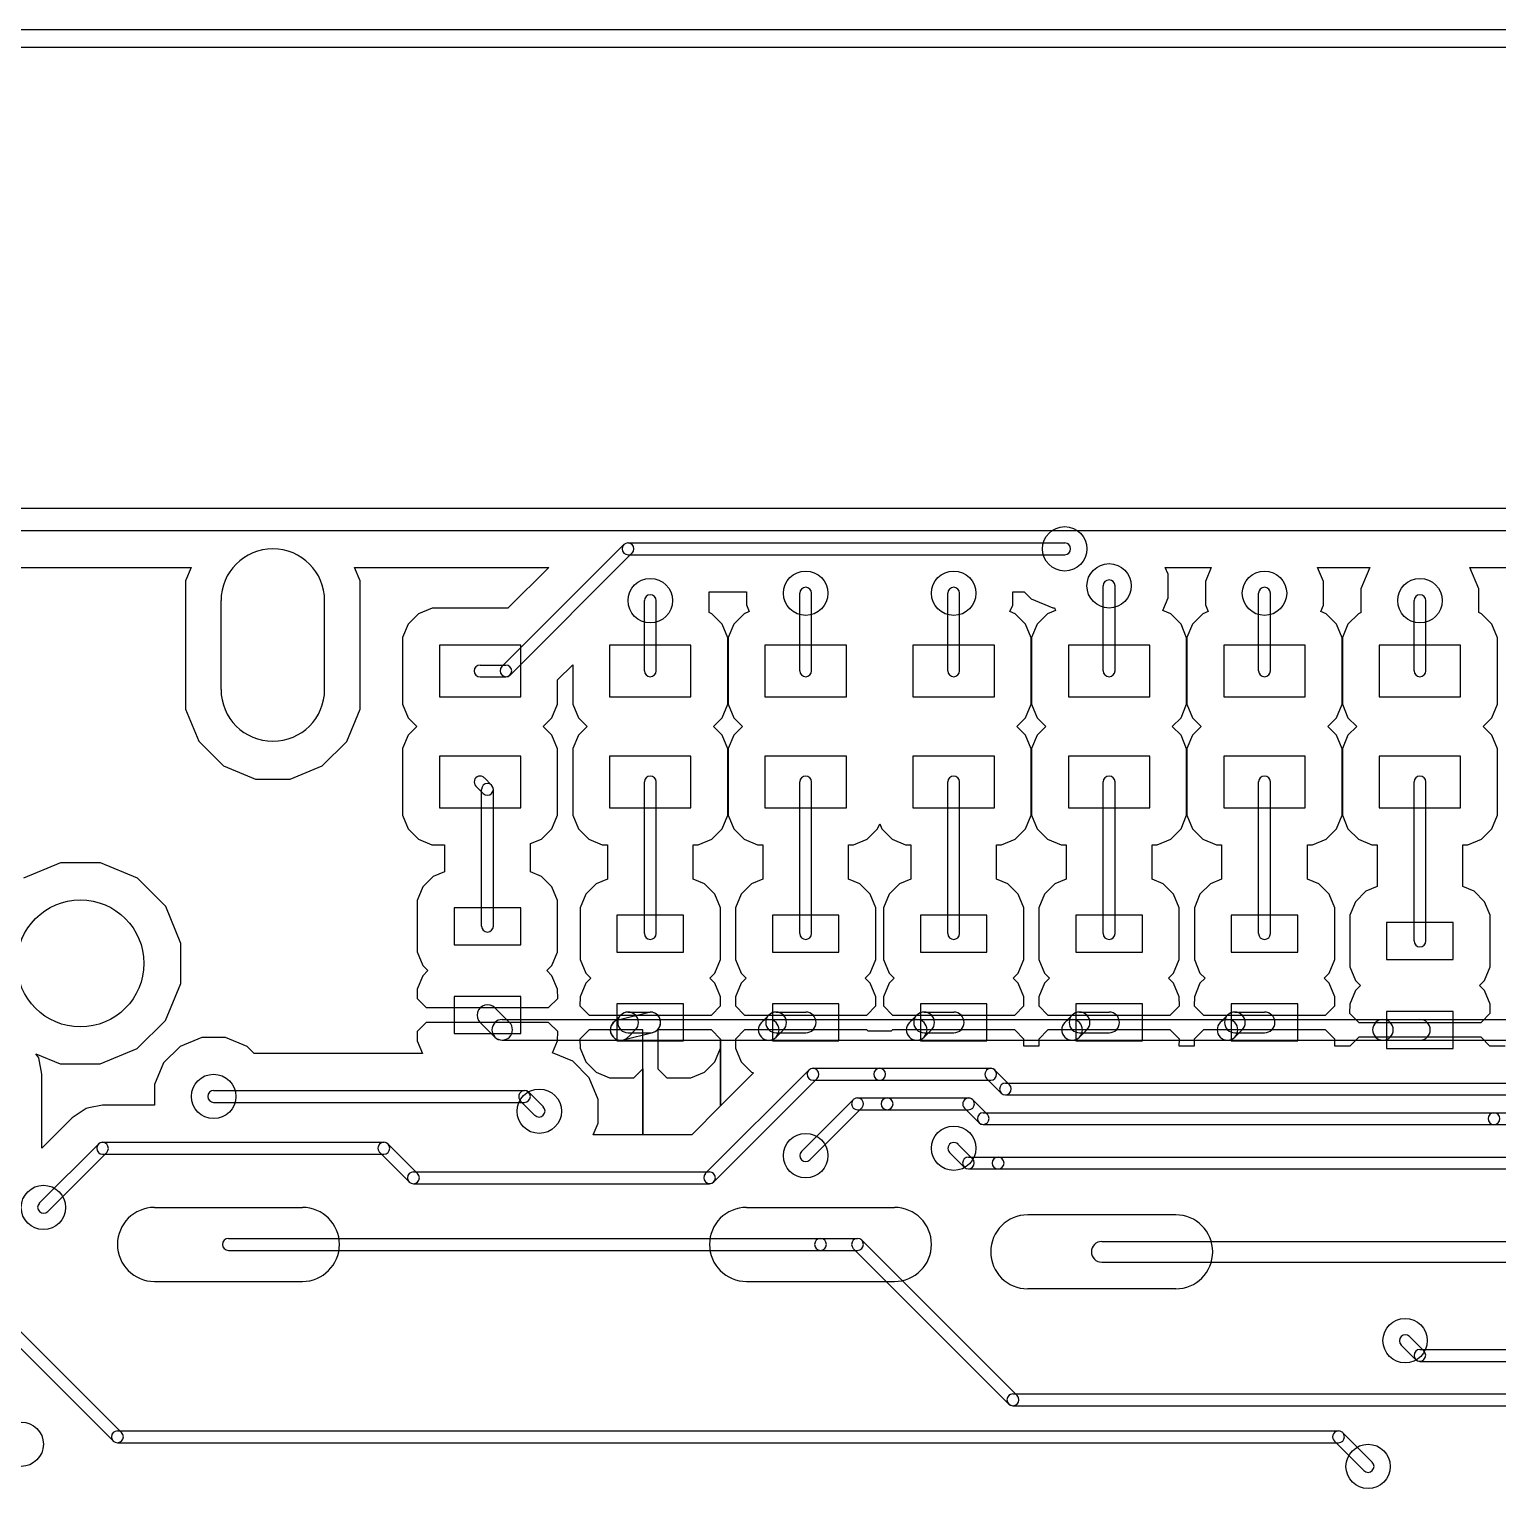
# Model space of a CAD drawing. Extents: x -29274 to 69862, y 24345 to 162744.
# Drawn here: x 35955 to 45875, y 71220 to 81080 of the extents above; entities that cross this region are included whole.
import ezdxf

# ---------------------------------------------------------------- set-up
doc = ezdxf.new("R2010")
doc.units = 0
doc.layers.add('BLACK', color=1, linetype='CONTINUOUS')

msp = doc.modelspace()

# ---------------------------------------------------------------- linework, layer by layer
at = {"layer": 'BLACK'}
for p, q in [((-8500, 81080), (61650, 81080)), ((-8500, 80960), (61650, 80960)), ((-7900, 77845), (61650, 77845)), ((-7900, 77695), (61650, 77695)), ((39971, 77599), (39146, 76774)), ((40000, 77610), (42950, 77610)), ((40028, 77542), (39203, 76717)), ((40000, 77530), (42950, 77530)), ((28685, 77445), (37048, 77445)), ((28685, 77445), (37048, 77445)), ((37048, 77445), (37011, 77354)), ((37048, 77445), (37011, 77354)), ((38189, 77354), (38151, 77445)), ((38151, 77445), (39464, 77445)), ((38189, 77354), (38151, 77445)), ((38151, 77445), (39464, 77445)), ((39464, 77445), (39188, 77169)), ((39464, 77445), (39188, 77169)), ((43649, 77399), (43629, 77445)), ((43629, 77445), (43940, 77445)), ((43649, 77399), (43629, 77445)), ((43629, 77445), (43940, 77445)), ((43649, 77240), (43649, 77399)), ((43649, 77240), (43649, 77399)), ((43940, 77445), (43901, 77350)), ((43940, 77445), (43901, 77350)), ((44699, 77349), (44659, 77445)), ((44659, 77445), (45011, 77445)), ((44699, 77349), (44659, 77445)), ((44659, 77445), (45011, 77445)), ((45011, 77445), (44951, 77300)), ((45011, 77445), (44951, 77300)), ((45749, 77299), (45688, 77445)), ((45688, 77445), (47879, 77445)), ((45749, 77299), (45688, 77445)), ((45688, 77445), (47879, 77445)), ((37011, 77354), (37011, 77120)), ((37011, 77354), (37011, 77120)), ((38189, 76720), (38189, 77354)), ((38189, 76720), (38189, 77354)), ((40549, 77140), (40549, 77280)), ((40549, 77280), (40801, 77280)), ((40549, 77140), (40549, 77280)), ((40549, 77280), (40801, 77280)), ((40801, 77280), (40801, 77191)), ((40801, 77280), (40801, 77191)), ((42599, 77190), (42599, 77280)), ((42599, 77280), (42676, 77280)), ((42599, 77190), (42599, 77280)), ((42599, 77280), (42676, 77280)), ((42676, 77280), (42724, 77232)), ((42676, 77280), (42724, 77232)), ((43210, 76746), (43210, 77320)), ((43290, 76746), (43290, 77320)), ((43901, 77350), (43901, 77191)), ((43901, 77350), (43901, 77191)), ((44699, 77190), (44699, 77349)), ((44699, 77190), (44699, 77349)), ((44951, 77300), (44951, 77141)), ((44951, 77300), (44951, 77141)), ((45749, 77140), (45749, 77299)), ((45749, 77140), (45749, 77299)), ((37250, 76620), (37250, 77220)), ((37950, 76620), (37950, 77220)), ((40110, 76746), (40110, 77220)), ((40190, 76746), (40190, 77220)), ((40801, 77191), (40819, 77146)), ((40801, 77191), (40819, 77146)), ((41160, 76746), (41160, 77270)), ((41240, 76746), (41240, 77270)), ((42160, 76746), (42160, 77270)), ((42240, 76746), (42240, 77270)), ((42580, 77146), (42599, 77190)), ((42580, 77146), (42599, 77190)), ((42724, 77232), (42870, 77171)), ((42724, 77232), (42870, 77171)), ((43612, 77154), (43649, 77240)), ((43612, 77154), (43649, 77240)), ((43901, 77191), (43919, 77146)), ((43901, 77191), (43919, 77146)), ((44260, 76746), (44260, 77270)), ((44340, 76746), (44340, 77270)), ((44680, 77146), (44699, 77190)), ((44680, 77146), (44699, 77190)), ((45310, 76746), (45310, 77220)), ((45390, 76746), (45390, 77220)), ((37011, 77120), (37011, 76486)), ((37011, 77120), (37011, 76486)), ((38584, 77131), (38514, 77061)), ((38584, 77131), (38514, 77061)), ((38676, 77169), (38584, 77131)), ((38676, 77169), (38584, 77131)), ((39188, 77169), (38676, 77169)), ((39188, 77169), (38676, 77169)), ((40548, 77139), (40549, 77140)), ((40548, 77139), (40549, 77140)), ((40566, 77131), (40548, 77139)), ((40566, 77131), (40548, 77139)), ((40636, 77061), (40566, 77131)), ((40636, 77061), (40566, 77131)), ((40784, 77131), (40714, 77061)), ((40784, 77131), (40714, 77061)), ((40819, 77146), (40784, 77131)), ((40819, 77146), (40784, 77131)), ((42616, 77131), (42580, 77146)), ((42616, 77131), (42580, 77146)), ((42686, 77061), (42616, 77131)), ((42686, 77061), (42616, 77131)), ((42834, 77131), (42764, 77061)), ((42834, 77131), (42764, 77061)), ((42887, 77154), (42834, 77131)), ((42887, 77154), (42834, 77131)), ((42870, 77171), (42880, 77171)), ((42870, 77171), (42880, 77171)), ((42880, 77171), (42887, 77154)), ((42880, 77171), (42887, 77154)), ((43666, 77131), (43612, 77154)), ((43666, 77131), (43612, 77154)), ((43736, 77061), (43666, 77131)), ((43736, 77061), (43666, 77131)), ((43884, 77131), (43814, 77061)), ((43884, 77131), (43814, 77061)), ((43919, 77146), (43884, 77131)), ((43919, 77146), (43884, 77131)), ((44716, 77131), (44680, 77146)), ((44716, 77131), (44680, 77146)), ((44786, 77061), (44716, 77131)), ((44786, 77061), (44716, 77131)), ((44934, 77131), (44864, 77061)), ((44934, 77131), (44864, 77061)), ((44952, 77139), (44934, 77131)), ((44952, 77139), (44934, 77131)), ((44951, 77141), (44952, 77139)), ((44951, 77141), (44952, 77139)), ((45748, 77139), (45749, 77140)), ((45748, 77139), (45749, 77140)), ((45766, 77131), (45748, 77139)), ((45766, 77131), (45748, 77139)), ((45836, 77061), (45766, 77131)), ((45836, 77061), (45766, 77131)), ((38514, 77061), (38476, 76970)), ((38514, 77061), (38476, 76970)), ((40674, 76969), (40636, 77061)), ((40674, 76969), (40636, 77061)), ((40714, 77061), (40676, 76970)), ((40714, 77061), (40676, 76970)), ((42724, 76969), (42686, 77061)), ((42724, 76969), (42686, 77061)), ((42764, 77061), (42726, 76970)), ((42764, 77061), (42726, 76970)), ((43774, 76969), (43736, 77061)), ((43774, 76969), (43736, 77061)), ((43814, 77061), (43776, 76970)), ((43814, 77061), (43776, 76970)), ((44824, 76969), (44786, 77061)), ((44824, 76969), (44786, 77061)), ((44864, 77061), (44826, 76970)), ((44864, 77061), (44826, 76970)), ((45874, 76969), (45836, 77061)), ((45874, 76969), (45836, 77061)), ((38476, 76970), (38476, 76871)), ((38476, 76970), (38476, 76871)), ((39275, 76920), (38725, 76920)), ((38725, 76920), (38725, 76570)), ((39275, 76570), (39275, 76920)), ((40425, 76920), (39875, 76920)), ((39875, 76920), (39875, 76570)), ((40425, 76570), (40425, 76920)), ((40674, 76619), (40674, 76969)), ((40674, 76619), (40674, 76969)), ((40676, 76970), (40676, 76871)), ((40676, 76970), (40676, 76871)), ((41475, 76920), (40925, 76920)), ((40925, 76920), (40925, 76570)), ((41475, 76570), (41475, 76920)), ((42475, 76920), (41925, 76920)), ((41925, 76920), (41925, 76570)), ((42475, 76570), (42475, 76920)), ((42724, 76619), (42724, 76969)), ((42724, 76619), (42724, 76969)), ((42726, 76970), (42726, 76871)), ((42726, 76970), (42726, 76871)), ((43525, 76920), (42975, 76920)), ((42975, 76920), (42975, 76570)), ((43525, 76570), (43525, 76920)), ((43774, 76619), (43774, 76969)), ((43774, 76619), (43774, 76969)), ((43776, 76970), (43776, 76871)), ((43776, 76970), (43776, 76871)), ((44575, 76920), (44025, 76920)), ((44025, 76920), (44025, 76570)), ((44575, 76570), (44575, 76920)), ((44824, 76619), (44824, 76969)), ((44824, 76619), (44824, 76969)), ((44826, 76970), (44826, 76871)), ((44826, 76970), (44826, 76871)), ((45625, 76920), (45075, 76920)), ((45075, 76920), (45075, 76570)), ((45625, 76570), (45625, 76920)), ((45874, 76619), (45874, 76969)), ((45874, 76619), (45874, 76969)), ((38476, 76871), (38476, 76521)), ((38476, 76871), (38476, 76521)), ((39000, 76785), (39174, 76785)), ((39524, 76684), (39626, 76786)), ((39524, 76684), (39626, 76786)), ((39626, 76786), (39626, 76521)), ((39626, 76786), (39626, 76521)), ((40676, 76871), (40676, 76521)), ((40676, 76871), (40676, 76521)), ((42726, 76871), (42726, 76521)), ((42726, 76871), (42726, 76521)), ((43776, 76871), (43776, 76521)), ((43776, 76871), (43776, 76521)), ((44826, 76871), (44826, 76521)), ((44826, 76871), (44826, 76521)), ((38189, 76486), (38189, 76720)), ((38189, 76486), (38189, 76720)), ((39000, 76705), (39174, 76705)), ((39524, 76619), (39524, 76684)), ((39524, 76619), (39524, 76684)), ((39524, 76520), (39524, 76619)), ((39524, 76520), (39524, 76619)), ((40674, 76520), (40674, 76619)), ((40674, 76520), (40674, 76619)), ((42724, 76520), (42724, 76619)), ((42724, 76520), (42724, 76619)), ((43774, 76520), (43774, 76619)), ((43774, 76520), (43774, 76619)), ((44824, 76520), (44824, 76619)), ((44824, 76520), (44824, 76619)), ((45874, 76520), (45874, 76619)), ((45874, 76520), (45874, 76619)), ((37011, 76486), (37101, 76270)), ((37011, 76486), (37101, 76270)), ((38099, 76269), (38189, 76486)), ((38099, 76269), (38189, 76486)), ((38476, 76521), (38514, 76429)), ((38476, 76521), (38514, 76429)), ((38725, 76570), (39275, 76570)), ((39486, 76429), (39524, 76520)), ((39486, 76429), (39524, 76520)), ((39626, 76521), (39664, 76429)), ((39626, 76521), (39664, 76429)), ((39875, 76570), (40425, 76570)), ((40636, 76429), (40674, 76520)), ((40636, 76429), (40674, 76520)), ((40676, 76521), (40714, 76429)), ((40676, 76521), (40714, 76429)), ((40925, 76570), (41475, 76570)), ((41925, 76570), (42475, 76570)), ((42686, 76429), (42724, 76520)), ((42686, 76429), (42724, 76520)), ((42726, 76521), (42764, 76429)), ((42726, 76521), (42764, 76429)), ((42975, 76570), (43525, 76570)), ((43736, 76429), (43774, 76520)), ((43736, 76429), (43774, 76520)), ((43776, 76521), (43814, 76429)), ((43776, 76521), (43814, 76429)), ((44025, 76570), (44575, 76570)), ((44786, 76429), (44824, 76520)), ((44786, 76429), (44824, 76520)), ((44826, 76521), (44864, 76429)), ((44826, 76521), (44864, 76429)), ((45075, 76570), (45625, 76570)), ((45836, 76429), (45874, 76520)), ((45836, 76429), (45874, 76520)), ((38514, 76429), (38573, 76370)), ((38514, 76429), (38573, 76370)), ((39427, 76370), (39486, 76429)), ((39427, 76370), (39486, 76429)), ((39664, 76429), (39723, 76370)), ((39664, 76429), (39723, 76370)), ((40577, 76370), (40636, 76429)), ((40577, 76370), (40636, 76429)), ((40714, 76429), (40773, 76370)), ((40714, 76429), (40773, 76370)), ((42627, 76370), (42686, 76429)), ((42627, 76370), (42686, 76429)), ((42764, 76429), (42823, 76370)), ((42764, 76429), (42823, 76370)), ((43677, 76370), (43736, 76429)), ((43677, 76370), (43736, 76429)), ((43814, 76429), (43873, 76370)), ((43814, 76429), (43873, 76370)), ((44727, 76370), (44786, 76429)), ((44727, 76370), (44786, 76429)), ((44864, 76429), (44923, 76370)), ((44864, 76429), (44923, 76370)), ((45777, 76370), (45836, 76429)), ((45777, 76370), (45836, 76429)), ((38514, 76311), (38476, 76220)), ((38514, 76311), (38476, 76220)), ((38573, 76370), (38514, 76311)), ((38573, 76370), (38514, 76311)), ((39486, 76311), (39427, 76370)), ((39486, 76311), (39427, 76370)), ((39524, 76219), (39486, 76311)), ((39524, 76219), (39486, 76311)), ((39664, 76311), (39626, 76220)), ((39664, 76311), (39626, 76220)), ((39723, 76370), (39664, 76311)), ((39723, 76370), (39664, 76311)), ((40636, 76311), (40577, 76370)), ((40636, 76311), (40577, 76370)), ((40674, 76219), (40636, 76311)), ((40674, 76219), (40636, 76311)), ((40714, 76311), (40676, 76220)), ((40714, 76311), (40676, 76220)), ((40773, 76370), (40714, 76311)), ((40773, 76370), (40714, 76311)), ((42686, 76311), (42627, 76370)), ((42686, 76311), (42627, 76370)), ((42724, 76219), (42686, 76311)), ((42724, 76219), (42686, 76311)), ((42764, 76311), (42726, 76220)), ((42764, 76311), (42726, 76220)), ((42823, 76370), (42764, 76311)), ((42823, 76370), (42764, 76311)), ((43736, 76311), (43677, 76370)), ((43736, 76311), (43677, 76370)), ((43774, 76219), (43736, 76311)), ((43774, 76219), (43736, 76311)), ((43814, 76311), (43776, 76220)), ((43814, 76311), (43776, 76220)), ((43873, 76370), (43814, 76311)), ((43873, 76370), (43814, 76311)), ((44786, 76311), (44727, 76370)), ((44786, 76311), (44727, 76370)), ((44824, 76219), (44786, 76311)), ((44824, 76219), (44786, 76311)), ((44864, 76311), (44826, 76220)), ((44864, 76311), (44826, 76220)), ((44923, 76370), (44864, 76311)), ((44923, 76370), (44864, 76311)), ((45836, 76311), (45777, 76370)), ((45836, 76311), (45777, 76370)), ((45874, 76219), (45836, 76311)), ((45874, 76219), (45836, 76311)), ((37101, 76270), (37266, 76104)), ((37101, 76270), (37266, 76104)), ((37933, 76104), (38099, 76269)), ((37933, 76104), (38099, 76269)), ((38476, 76220), (38476, 76121)), ((38476, 76220), (38476, 76121)), ((39524, 75869), (39524, 76219)), ((39524, 75869), (39524, 76219)), ((39626, 76220), (39626, 76121)), ((39626, 76220), (39626, 76121)), ((40674, 75869), (40674, 76219)), ((40674, 75869), (40674, 76219)), ((40676, 76220), (40676, 76121)), ((40676, 76220), (40676, 76121)), ((42724, 75869), (42724, 76219)), ((42724, 75869), (42724, 76219)), ((42726, 76220), (42726, 76121)), ((42726, 76220), (42726, 76121)), ((43774, 75869), (43774, 76219)), ((43774, 75869), (43774, 76219)), ((43776, 76220), (43776, 76121)), ((43776, 76220), (43776, 76121)), ((44824, 75869), (44824, 76219)), ((44824, 75869), (44824, 76219)), ((44826, 76220), (44826, 76121)), ((44826, 76220), (44826, 76121)), ((45874, 75869), (45874, 76219)), ((45874, 75869), (45874, 76219)), ((37266, 76104), (37483, 76014)), ((37266, 76104), (37483, 76014)), ((37717, 76014), (37933, 76104)), ((37717, 76014), (37933, 76104)), ((38476, 76121), (38476, 75771)), ((38476, 76121), (38476, 75771)), ((39275, 76170), (38725, 76170)), ((38725, 76170), (38725, 75820)), ((39275, 75820), (39275, 76170)), ((39626, 76121), (39626, 75771)), ((39626, 76121), (39626, 75771)), ((40425, 76170), (39875, 76170)), ((39875, 76170), (39875, 75820)), ((40425, 75820), (40425, 76170)), ((40676, 76121), (40676, 75771)), ((40676, 76121), (40676, 75771)), ((41475, 76170), (40925, 76170)), ((40925, 76170), (40925, 75820)), ((41475, 75820), (41475, 76170)), ((42475, 76170), (41925, 76170)), ((41925, 76170), (41925, 75820)), ((42475, 75820), (42475, 76170)), ((42726, 76121), (42726, 75771)), ((42726, 76121), (42726, 75771)), ((43525, 76170), (42975, 76170)), ((42975, 76170), (42975, 75820)), ((43525, 75820), (43525, 76170)), ((43776, 76121), (43776, 75771)), ((43776, 76121), (43776, 75771)), ((44575, 76170), (44025, 76170)), ((44025, 76170), (44025, 75820)), ((44575, 75820), (44575, 76170)), ((44826, 76121), (44826, 75771)), ((44826, 76121), (44826, 75771)), ((45625, 76170), (45075, 76170)), ((45075, 76170), (45075, 75820)), ((45625, 75820), (45625, 76170)), ((37483, 76014), (37717, 76014)), ((37483, 76014), (37717, 76014)), ((39078, 75974), (39029, 76023)), ((40110, 74971), (40110, 75995)), ((40190, 74971), (40190, 75995)), ((41160, 74971), (41160, 75995)), ((41240, 74971), (41240, 75995)), ((42160, 74971), (42160, 75995)), ((42240, 74971), (42240, 75995)), ((43210, 74971), (43210, 75995)), ((43290, 74971), (43290, 75995)), ((44260, 74971), (44260, 75995)), ((44340, 74971), (44340, 75995)), ((45310, 74921), (45310, 75995)), ((45390, 74921), (45390, 75995)), ((39021, 75917), (38972, 75966)), ((39010, 75021), (39010, 75945)), ((39090, 75021), (39090, 75945)), ((38725, 75820), (39275, 75820)), ((39524, 75770), (39524, 75869)), ((39524, 75770), (39524, 75869)), ((39875, 75820), (40425, 75820)), ((40674, 75770), (40674, 75869)), ((40674, 75770), (40674, 75869)), ((40925, 75820), (41475, 75820)), ((41925, 75820), (42475, 75820)), ((42724, 75770), (42724, 75869)), ((42724, 75770), (42724, 75869)), ((42975, 75820), (43525, 75820)), ((43774, 75770), (43774, 75869)), ((43774, 75770), (43774, 75869)), ((44025, 75820), (44575, 75820)), ((44824, 75770), (44824, 75869)), ((44824, 75770), (44824, 75869)), ((45075, 75820), (45625, 75820)), ((45874, 75770), (45874, 75869)), ((45874, 75770), (45874, 75869)), ((38476, 75771), (38514, 75679)), ((38476, 75771), (38514, 75679)), ((39486, 75679), (39524, 75770)), ((39486, 75679), (39524, 75770)), ((39626, 75771), (39664, 75679)), ((39626, 75771), (39664, 75679)), ((40636, 75679), (40674, 75770)), ((40636, 75679), (40674, 75770)), ((40676, 75771), (40714, 75679)), ((40676, 75771), (40714, 75679)), ((41686, 75679), (41700, 75713)), ((41686, 75679), (41700, 75713)), ((41700, 75713), (41714, 75679)), ((41700, 75713), (41714, 75679)), ((42686, 75679), (42724, 75770)), ((42686, 75679), (42724, 75770)), ((42726, 75771), (42764, 75679)), ((42726, 75771), (42764, 75679)), ((43736, 75679), (43774, 75770)), ((43736, 75679), (43774, 75770)), ((43776, 75771), (43814, 75679)), ((43776, 75771), (43814, 75679)), ((44786, 75679), (44824, 75770)), ((44786, 75679), (44824, 75770)), ((44826, 75771), (44864, 75679)), ((44826, 75771), (44864, 75679)), ((45836, 75679), (45874, 75770)), ((45836, 75679), (45874, 75770)), ((38514, 75679), (38584, 75609)), ((38514, 75679), (38584, 75609)), ((38584, 75609), (38675, 75571)), ((38584, 75609), (38675, 75571)), ((39340, 75578), (39416, 75609)), ((39340, 75578), (39416, 75609)), ((39416, 75609), (39486, 75679)), ((39416, 75609), (39486, 75679)), ((39664, 75679), (39734, 75609)), ((39664, 75679), (39734, 75609)), ((39734, 75609), (39825, 75571)), ((39734, 75609), (39825, 75571)), ((40474, 75571), (40566, 75609)), ((40474, 75571), (40566, 75609)), ((40566, 75609), (40636, 75679)), ((40566, 75609), (40636, 75679)), ((40714, 75679), (40784, 75609)), ((40714, 75679), (40784, 75609)), ((40784, 75609), (40875, 75571)), ((40784, 75609), (40875, 75571)), ((41524, 75571), (41616, 75609)), ((41524, 75571), (41616, 75609)), ((41616, 75609), (41686, 75679)), ((41616, 75609), (41686, 75679)), ((41714, 75679), (41784, 75609)), ((41714, 75679), (41784, 75609)), ((41784, 75609), (41875, 75571)), ((41784, 75609), (41875, 75571)), ((42524, 75571), (42616, 75609)), ((42524, 75571), (42616, 75609)), ((42616, 75609), (42686, 75679)), ((42616, 75609), (42686, 75679)), ((42764, 75679), (42834, 75609)), ((42764, 75679), (42834, 75609)), ((42834, 75609), (42925, 75571)), ((42834, 75609), (42925, 75571)), ((43574, 75571), (43666, 75609)), ((43574, 75571), (43666, 75609)), ((43666, 75609), (43736, 75679)), ((43666, 75609), (43736, 75679)), ((43814, 75679), (43884, 75609)), ((43814, 75679), (43884, 75609)), ((43884, 75609), (43975, 75571)), ((43884, 75609), (43975, 75571)), ((44624, 75571), (44716, 75609)), ((44624, 75571), (44716, 75609)), ((44716, 75609), (44786, 75679)), ((44716, 75609), (44786, 75679)), ((44864, 75679), (44934, 75609)), ((44864, 75679), (44934, 75609)), ((44934, 75609), (45025, 75571)), ((44934, 75609), (45025, 75571)), ((45674, 75571), (45766, 75609)), ((45674, 75571), (45766, 75609)), ((45766, 75609), (45836, 75679)), ((45766, 75609), (45836, 75679)), ((38675, 75571), (38760, 75571)), ((38675, 75571), (38760, 75571)), ((38760, 75571), (38760, 75388)), ((38760, 75571), (38760, 75388)), ((39340, 75388), (39340, 75578)), ((39340, 75388), (39340, 75578)), ((39825, 75571), (39860, 75571)), ((39825, 75571), (39860, 75571)), ((39860, 75571), (39860, 75338)), ((39860, 75571), (39860, 75338)), ((40440, 75338), (40440, 75571)), ((40440, 75571), (40474, 75571)), ((40440, 75338), (40440, 75571)), ((40440, 75571), (40474, 75571)), ((40875, 75571), (40910, 75571)), ((40875, 75571), (40910, 75571)), ((40910, 75571), (40910, 75338)), ((40910, 75571), (40910, 75338)), ((41490, 75338), (41490, 75571)), ((41490, 75571), (41524, 75571)), ((41490, 75338), (41490, 75571)), ((41490, 75571), (41524, 75571)), ((41875, 75571), (41910, 75571)), ((41875, 75571), (41910, 75571)), ((41910, 75571), (41910, 75338)), ((41910, 75571), (41910, 75338)), ((42490, 75338), (42490, 75571)), ((42490, 75571), (42524, 75571)), ((42490, 75338), (42490, 75571)), ((42490, 75571), (42524, 75571)), ((42925, 75571), (42960, 75571)), ((42925, 75571), (42960, 75571)), ((42960, 75571), (42960, 75338)), ((42960, 75571), (42960, 75338)), ((43540, 75338), (43540, 75571)), ((43540, 75571), (43574, 75571)), ((43540, 75338), (43540, 75571)), ((43540, 75571), (43574, 75571)), ((43975, 75571), (44010, 75571)), ((43975, 75571), (44010, 75571)), ((44010, 75571), (44010, 75338)), ((44010, 75571), (44010, 75338)), ((44590, 75338), (44590, 75571)), ((44590, 75571), (44624, 75571)), ((44590, 75338), (44590, 75571)), ((44590, 75571), (44624, 75571)), ((45025, 75571), (45060, 75571)), ((45025, 75571), (45060, 75571)), ((45060, 75571), (45060, 75288)), ((45060, 75571), (45060, 75288)), ((45640, 75288), (45640, 75571)), ((45640, 75571), (45674, 75571)), ((45640, 75288), (45640, 75571)), ((45640, 75571), (45674, 75571)), ((36166, 75448), (35916, 75345)), ((36166, 75448), (35916, 75345)), ((36436, 75448), (36166, 75448)), ((36436, 75448), (36166, 75448)), ((36685, 75344), (36436, 75448)), ((36685, 75344), (36436, 75448)), ((36876, 75153), (36685, 75344)), ((36876, 75153), (36685, 75344)), ((38684, 75356), (38614, 75286)), ((38684, 75356), (38614, 75286)), ((38760, 75388), (38684, 75356)), ((38760, 75388), (38684, 75356)), ((39416, 75356), (39340, 75388)), ((39416, 75356), (39340, 75388)), ((39486, 75286), (39416, 75356)), ((39486, 75286), (39416, 75356)), ((39784, 75306), (39714, 75236)), ((39784, 75306), (39714, 75236)), ((39860, 75338), (39784, 75306)), ((39860, 75338), (39784, 75306)), ((40516, 75306), (40440, 75338)), ((40516, 75306), (40440, 75338)), ((40586, 75236), (40516, 75306)), ((40586, 75236), (40516, 75306)), ((40834, 75306), (40764, 75236)), ((40834, 75306), (40764, 75236)), ((40910, 75338), (40834, 75306)), ((40910, 75338), (40834, 75306)), ((41566, 75306), (41490, 75338)), ((41566, 75306), (41490, 75338)), ((41636, 75236), (41566, 75306)), ((41636, 75236), (41566, 75306)), ((41834, 75306), (41764, 75236)), ((41834, 75306), (41764, 75236)), ((41910, 75338), (41834, 75306)), ((41910, 75338), (41834, 75306)), ((42566, 75306), (42490, 75338)), ((42566, 75306), (42490, 75338)), ((42636, 75236), (42566, 75306)), ((42636, 75236), (42566, 75306)), ((42884, 75306), (42814, 75236)), ((42884, 75306), (42814, 75236)), ((42960, 75338), (42884, 75306)), ((42960, 75338), (42884, 75306)), ((43616, 75306), (43540, 75338)), ((43616, 75306), (43540, 75338)), ((43686, 75236), (43616, 75306)), ((43686, 75236), (43616, 75306)), ((43934, 75306), (43864, 75236)), ((43934, 75306), (43864, 75236)), ((44010, 75338), (43934, 75306)), ((44010, 75338), (43934, 75306)), ((44666, 75306), (44590, 75338)), ((44666, 75306), (44590, 75338)), ((44736, 75236), (44666, 75306)), ((44736, 75236), (44666, 75306)), ((38614, 75286), (38576, 75195)), ((38614, 75286), (38576, 75195)), ((38576, 75195), (38576, 75096)), ((38576, 75195), (38576, 75096)), ((39524, 75194), (39486, 75286)), ((39524, 75194), (39486, 75286)), ((39524, 74944), (39524, 75194)), ((39524, 74944), (39524, 75194)), ((39714, 75236), (39676, 75145)), ((39714, 75236), (39676, 75145)), ((40624, 75144), (40586, 75236)), ((40624, 75144), (40586, 75236)), ((40764, 75236), (40726, 75145)), ((40764, 75236), (40726, 75145)), ((41674, 75144), (41636, 75236)), ((41674, 75144), (41636, 75236)), ((41764, 75236), (41726, 75145)), ((41764, 75236), (41726, 75145)), ((42674, 75144), (42636, 75236)), ((42674, 75144), (42636, 75236)), ((42814, 75236), (42776, 75145)), ((42814, 75236), (42776, 75145)), ((43724, 75144), (43686, 75236)), ((43724, 75144), (43686, 75236)), ((43864, 75236), (43826, 75145)), ((43864, 75236), (43826, 75145)), ((44774, 75144), (44736, 75236)), ((44774, 75144), (44736, 75236)), ((44984, 75256), (44914, 75186)), ((44984, 75256), (44914, 75186)), ((45060, 75288), (44984, 75256)), ((45060, 75288), (44984, 75256)), ((45716, 75256), (45640, 75288)), ((45716, 75256), (45640, 75288)), ((45786, 75186), (45716, 75256)), ((45786, 75186), (45716, 75256)), ((36979, 74903), (36876, 75153)), ((36979, 74903), (36876, 75153)), ((38576, 75096), (38576, 74846)), ((38576, 75096), (38576, 74846)), ((39275, 75145), (38825, 75145)), ((38825, 75145), (38825, 74895)), ((39275, 74895), (39275, 75145)), ((39676, 75145), (39676, 75046)), ((39676, 75145), (39676, 75046)), ((40375, 75095), (39925, 75095)), ((39925, 75095), (39925, 74845)), ((40375, 74845), (40375, 75095)), ((40624, 74894), (40624, 75144)), ((40624, 74894), (40624, 75144)), ((40726, 75145), (40726, 75046)), ((40726, 75145), (40726, 75046)), ((41425, 75095), (40975, 75095)), ((40975, 75095), (40975, 74845)), ((41425, 74845), (41425, 75095)), ((41674, 74894), (41674, 75144)), ((41674, 74894), (41674, 75144)), ((41726, 75145), (41726, 75046)), ((41726, 75145), (41726, 75046)), ((42425, 75095), (41975, 75095)), ((41975, 75095), (41975, 74845)), ((42425, 74845), (42425, 75095)), ((42674, 74894), (42674, 75144)), ((42674, 74894), (42674, 75144)), ((42776, 75145), (42776, 75046)), ((42776, 75145), (42776, 75046)), ((43475, 75095), (43025, 75095)), ((43025, 75095), (43025, 74845)), ((43475, 74845), (43475, 75095)), ((43724, 74894), (43724, 75144)), ((43724, 74894), (43724, 75144)), ((43826, 75145), (43826, 75046)), ((43826, 75145), (43826, 75046)), ((44525, 75095), (44075, 75095)), ((44075, 75095), (44075, 74845)), ((44525, 74845), (44525, 75095)), ((44774, 74894), (44774, 75144)), ((44774, 74894), (44774, 75144)), ((44914, 75186), (44876, 75095)), ((44914, 75186), (44876, 75095)), ((44876, 75095), (44876, 74996)), ((44876, 75095), (44876, 74996)), ((45824, 75094), (45786, 75186)), ((45824, 75094), (45786, 75186)), ((39676, 75046), (39676, 74796)), ((39676, 75046), (39676, 74796)), ((40726, 75046), (40726, 74796)), ((40726, 75046), (40726, 74796)), ((41726, 75046), (41726, 74796)), ((41726, 75046), (41726, 74796)), ((42776, 75046), (42776, 74796)), ((42776, 75046), (42776, 74796)), ((43826, 75046), (43826, 74796)), ((43826, 75046), (43826, 74796)), ((44876, 74996), (44876, 74746)), ((44876, 74996), (44876, 74746)), ((45575, 75045), (45125, 75045)), ((45125, 75045), (45125, 74795)), ((45575, 74795), (45575, 75045)), ((45824, 74844), (45824, 75094)), ((45824, 74844), (45824, 75094)), ((36979, 74633), (36979, 74903)), ((36979, 74633), (36979, 74903)), ((39524, 74845), (39524, 74944)), ((39524, 74845), (39524, 74944)), ((38576, 74846), (38614, 74754)), ((38576, 74846), (38614, 74754)), ((38825, 74895), (39275, 74895)), ((39486, 74754), (39524, 74845)), ((39486, 74754), (39524, 74845)), ((39925, 74845), (40375, 74845)), ((40624, 74795), (40624, 74894)), ((40624, 74795), (40624, 74894)), ((40975, 74845), (41425, 74845)), ((41674, 74795), (41674, 74894)), ((41674, 74795), (41674, 74894)), ((41975, 74845), (42425, 74845)), ((42674, 74795), (42674, 74894)), ((42674, 74795), (42674, 74894)), ((43025, 74845), (43475, 74845)), ((43724, 74795), (43724, 74894)), ((43724, 74795), (43724, 74894)), ((44075, 74845), (44525, 74845)), ((44774, 74795), (44774, 74894)), ((44774, 74795), (44774, 74894)), ((45824, 74745), (45824, 74844)), ((45824, 74745), (45824, 74844)), ((38614, 74754), (38648, 74720)), ((38614, 74754), (38648, 74720)), ((38648, 74720), (38614, 74686)), ((38648, 74720), (38614, 74686)), ((39452, 74720), (39486, 74754)), ((39452, 74720), (39486, 74754)), ((39486, 74686), (39452, 74720)), ((39486, 74686), (39452, 74720)), ((39676, 74796), (39714, 74704)), ((39676, 74796), (39714, 74704)), ((39714, 74704), (39748, 74670)), ((39714, 74704), (39748, 74670)), ((40552, 74670), (40586, 74704)), ((40552, 74670), (40586, 74704)), ((40586, 74704), (40624, 74795)), ((40586, 74704), (40624, 74795)), ((40726, 74796), (40764, 74704)), ((40726, 74796), (40764, 74704)), ((40764, 74704), (40798, 74670)), ((40764, 74704), (40798, 74670)), ((41602, 74670), (41636, 74704)), ((41602, 74670), (41636, 74704)), ((41636, 74704), (41674, 74795)), ((41636, 74704), (41674, 74795)), ((41726, 74796), (41764, 74704)), ((41726, 74796), (41764, 74704)), ((41764, 74704), (41798, 74670)), ((41764, 74704), (41798, 74670)), ((42602, 74670), (42636, 74704)), ((42602, 74670), (42636, 74704)), ((42636, 74704), (42674, 74795)), ((42636, 74704), (42674, 74795)), ((42776, 74796), (42814, 74704)), ((42776, 74796), (42814, 74704)), ((42814, 74704), (42848, 74670)), ((42814, 74704), (42848, 74670)), ((43652, 74670), (43686, 74704)), ((43652, 74670), (43686, 74704)), ((43686, 74704), (43724, 74795)), ((43686, 74704), (43724, 74795)), ((43826, 74796), (43864, 74704)), ((43826, 74796), (43864, 74704)), ((43864, 74704), (43898, 74670)), ((43864, 74704), (43898, 74670)), ((44702, 74670), (44736, 74704)), ((44702, 74670), (44736, 74704)), ((44736, 74704), (44774, 74795)), ((44736, 74704), (44774, 74795)), ((44876, 74746), (44914, 74654)), ((44876, 74746), (44914, 74654)), ((45125, 74795), (45575, 74795)), ((45786, 74654), (45824, 74745)), ((45786, 74654), (45824, 74745)), ((36875, 74384), (36979, 74633)), ((36875, 74384), (36979, 74633)), ((38614, 74686), (38576, 74594)), ((38614, 74686), (38576, 74594)), ((39524, 74594), (39486, 74686)), ((39524, 74594), (39486, 74686)), ((39714, 74636), (39676, 74544)), ((39714, 74636), (39676, 74544)), ((39748, 74670), (39714, 74636)), ((39748, 74670), (39714, 74636)), ((40586, 74636), (40552, 74670)), ((40586, 74636), (40552, 74670)), ((40624, 74544), (40586, 74636)), ((40624, 74544), (40586, 74636)), ((40764, 74636), (40726, 74544)), ((40764, 74636), (40726, 74544)), ((40798, 74670), (40764, 74636)), ((40798, 74670), (40764, 74636)), ((41636, 74636), (41602, 74670)), ((41636, 74636), (41602, 74670)), ((41674, 74544), (41636, 74636)), ((41674, 74544), (41636, 74636)), ((41764, 74636), (41726, 74544)), ((41764, 74636), (41726, 74544)), ((41798, 74670), (41764, 74636)), ((41798, 74670), (41764, 74636)), ((42636, 74636), (42602, 74670)), ((42636, 74636), (42602, 74670)), ((42674, 74544), (42636, 74636)), ((42674, 74544), (42636, 74636)), ((42814, 74636), (42776, 74544)), ((42814, 74636), (42776, 74544)), ((42848, 74670), (42814, 74636)), ((42848, 74670), (42814, 74636)), ((43686, 74636), (43652, 74670)), ((43686, 74636), (43652, 74670)), ((43724, 74544), (43686, 74636)), ((43724, 74544), (43686, 74636)), ((43864, 74636), (43826, 74544)), ((43864, 74636), (43826, 74544)), ((43898, 74670), (43864, 74636)), ((43898, 74670), (43864, 74636)), ((44736, 74636), (44702, 74670)), ((44736, 74636), (44702, 74670)), ((44774, 74544), (44736, 74636)), ((44774, 74544), (44736, 74636)), ((44914, 74654), (44948, 74620)), ((44914, 74654), (44948, 74620)), ((44948, 74620), (44914, 74586)), ((44948, 74620), (44914, 74586)), ((45752, 74620), (45786, 74654)), ((45752, 74620), (45786, 74654)), ((45786, 74586), (45752, 74620)), ((45786, 74586), (45752, 74620)), ((38576, 74594), (38575, 74532)), ((38576, 74594), (38575, 74532)), ((38575, 74532), (38637, 74470)), ((38575, 74532), (38637, 74470)), ((39275, 74545), (38825, 74545)), ((38825, 74545), (38825, 74295)), ((39275, 74295), (39275, 74545)), ((39463, 74470), (39525, 74532)), ((39463, 74470), (39525, 74532)), ((39525, 74532), (39524, 74594)), ((39525, 74532), (39524, 74594)), ((39676, 74544), (39675, 74482)), ((39676, 74544), (39675, 74482)), ((40625, 74482), (40624, 74544)), ((40625, 74482), (40624, 74544)), ((40726, 74544), (40725, 74482)), ((40726, 74544), (40725, 74482)), ((41675, 74482), (41674, 74544)), ((41675, 74482), (41674, 74544)), ((41726, 74544), (41725, 74482)), ((41726, 74544), (41725, 74482)), ((42675, 74482), (42674, 74544)), ((42675, 74482), (42674, 74544)), ((42776, 74544), (42775, 74482)), ((42776, 74544), (42775, 74482)), ((43725, 74482), (43724, 74544)), ((43725, 74482), (43724, 74544)), ((43826, 74544), (43825, 74482)), ((43826, 74544), (43825, 74482)), ((44775, 74482), (44774, 74544)), ((44775, 74482), (44774, 74544)), ((44914, 74586), (44876, 74494)), ((44914, 74586), (44876, 74494)), ((45824, 74494), (45786, 74586)), ((45824, 74494), (45786, 74586)), ((38637, 74470), (38950, 74470)), ((38637, 74470), (38950, 74470)), ((38950, 74470), (39000, 74470)), ((38950, 74470), (39000, 74470)), ((39000, 74470), (39100, 74470)), ((39000, 74470), (39100, 74470)), ((39100, 74470), (39150, 74470)), ((39100, 74470), (39150, 74470)), ((39199, 74370), (39100, 74469)), ((39150, 74470), (39463, 74470)), ((39150, 74470), (39463, 74470)), ((39675, 74482), (39737, 74420)), ((39675, 74482), (39737, 74420)), ((39737, 74420), (40050, 74420)), ((39737, 74420), (40050, 74420)), ((39950, 74419), (39901, 74370)), ((40375, 74495), (39925, 74495)), ((39925, 74495), (39925, 74245)), ((39933, 74388), (40133, 74438)), ((40000, 74440), (40150, 74440)), ((40050, 74420), (40100, 74420)), ((40050, 74420), (40100, 74420)), ((40100, 74420), (40200, 74420)), ((40100, 74420), (40200, 74420)), ((40200, 74420), (40250, 74420)), ((40200, 74420), (40250, 74420)), ((40250, 74420), (40563, 74420)), ((40250, 74420), (40563, 74420)), ((40375, 74245), (40375, 74495)), ((40563, 74420), (40625, 74482)), ((40563, 74420), (40625, 74482)), ((40725, 74482), (40787, 74420)), ((40725, 74482), (40787, 74420)), ((40787, 74420), (41100, 74420)), ((40787, 74420), (41100, 74420)), ((40950, 74419), (40901, 74370)), ((41425, 74495), (40975, 74495)), ((40975, 74495), (40975, 74245)), ((41000, 74440), (41200, 74440)), ((41100, 74420), (41150, 74420)), ((41100, 74420), (41150, 74420)), ((41150, 74420), (41250, 74420)), ((41150, 74420), (41250, 74420)), ((41250, 74420), (41300, 74420)), ((41250, 74420), (41300, 74420)), ((41300, 74420), (41613, 74420)), ((41300, 74420), (41613, 74420)), ((41425, 74245), (41425, 74495)), ((41613, 74420), (41675, 74482)), ((41613, 74420), (41675, 74482)), ((41725, 74482), (41787, 74420)), ((41725, 74482), (41787, 74420)), ((41787, 74420), (42100, 74420)), ((41787, 74420), (42100, 74420)), ((41950, 74419), (41901, 74370)), ((42425, 74495), (41975, 74495)), ((41975, 74495), (41975, 74245)), ((42000, 74440), (42200, 74440)), ((42100, 74420), (42150, 74420)), ((42100, 74420), (42150, 74420)), ((42150, 74420), (42250, 74420)), ((42150, 74420), (42250, 74420)), ((42250, 74420), (42300, 74420)), ((42250, 74420), (42300, 74420)), ((42300, 74420), (42613, 74420)), ((42300, 74420), (42613, 74420)), ((42425, 74245), (42425, 74495)), ((42613, 74420), (42675, 74482)), ((42613, 74420), (42675, 74482)), ((42775, 74482), (42837, 74420)), ((42775, 74482), (42837, 74420)), ((42837, 74420), (43150, 74420)), ((42837, 74420), (43150, 74420)), ((43000, 74419), (42951, 74370)), ((43475, 74495), (43025, 74495)), ((43025, 74495), (43025, 74245)), ((43050, 74440), (43250, 74440)), ((43150, 74420), (43200, 74420)), ((43150, 74420), (43200, 74420)), ((43200, 74420), (43300, 74420)), ((43200, 74420), (43300, 74420)), ((43300, 74420), (43350, 74420)), ((43300, 74420), (43350, 74420)), ((43350, 74420), (43663, 74420)), ((43350, 74420), (43663, 74420)), ((43475, 74245), (43475, 74495)), ((43663, 74420), (43725, 74482)), ((43663, 74420), (43725, 74482)), ((43825, 74482), (43887, 74420)), ((43825, 74482), (43887, 74420)), ((43887, 74420), (44200, 74420)), ((43887, 74420), (44200, 74420)), ((44050, 74419), (44001, 74370)), ((44525, 74495), (44075, 74495)), ((44075, 74495), (44075, 74245)), ((44100, 74440), (44300, 74440)), ((44200, 74420), (44250, 74420)), ((44200, 74420), (44250, 74420)), ((44250, 74420), (44350, 74420)), ((44250, 74420), (44350, 74420)), ((44350, 74420), (44400, 74420)), ((44350, 74420), (44400, 74420)), ((44400, 74420), (44713, 74420)), ((44400, 74420), (44713, 74420)), ((44525, 74245), (44525, 74495)), ((44713, 74420), (44775, 74482)), ((44713, 74420), (44775, 74482)), ((44876, 74494), (44875, 74432)), ((44876, 74494), (44875, 74432)), ((44875, 74432), (44937, 74370)), ((44875, 74432), (44937, 74370)), ((45575, 74445), (45125, 74445)), ((45125, 74445), (45125, 74195)), ((45575, 74195), (45575, 74445)), ((45763, 74370), (45825, 74432)), ((45763, 74370), (45825, 74432)), ((45825, 74432), (45824, 74494)), ((45825, 74432), (45824, 74494)), ((36684, 74193), (36875, 74384)), ((36684, 74193), (36875, 74384)), ((38637, 74370), (38575, 74308)), ((38637, 74370), (38575, 74308)), ((38575, 74308), (38576, 74246)), ((38575, 74308), (38576, 74246)), ((38950, 74370), (38637, 74370)), ((38950, 74370), (38637, 74370)), ((39000, 74370), (38950, 74370)), ((39000, 74370), (38950, 74370)), ((39100, 74370), (39000, 74370)), ((39100, 74370), (39000, 74370)), ((39100, 74271), (39001, 74370)), ((39150, 74370), (39100, 74370)), ((39150, 74370), (39100, 74370)), ((39150, 74390), (40950, 74390)), ((39463, 74370), (39150, 74370)), ((39463, 74370), (39150, 74370)), ((39525, 74308), (39463, 74370)), ((39525, 74308), (39463, 74370)), ((39524, 74246), (39525, 74308)), ((39524, 74246), (39525, 74308)), ((39737, 74320), (39675, 74258)), ((39737, 74320), (39675, 74258)), ((40100, 74320), (39737, 74320)), ((40100, 74320), (39737, 74320)), ((39967, 74252), (40167, 74302)), ((40049, 74320), (40000, 74271)), ((40100, 74057), (40100, 74320)), ((40100, 74057), (40100, 74320)), ((40563, 74320), (40200, 74320)), ((40200, 74320), (40200, 74057)), ((40563, 74320), (40200, 74320)), ((40200, 74320), (40200, 74057)), ((40625, 74258), (40563, 74320)), ((40625, 74258), (40563, 74320)), ((40787, 74320), (40725, 74258)), ((40787, 74320), (40725, 74258)), ((41100, 74320), (40787, 74320)), ((41100, 74320), (40787, 74320)), ((40950, 74390), (41950, 74390)), ((41049, 74320), (41000, 74271)), ((41150, 74320), (41100, 74320)), ((41150, 74320), (41100, 74320)), ((41250, 74320), (41150, 74320)), ((41250, 74320), (41150, 74320)), ((41300, 74320), (41250, 74320)), ((41300, 74320), (41250, 74320)), ((41613, 74320), (41300, 74320)), ((41613, 74320), (41300, 74320)), ((41623, 74310), (41613, 74320)), ((41623, 74310), (41613, 74320)), ((41700, 74310), (41623, 74310)), ((41700, 74310), (41623, 74310)), ((41777, 74310), (41700, 74310)), ((41777, 74310), (41700, 74310)), ((41787, 74320), (41777, 74310)), ((41787, 74320), (41777, 74310)), ((42100, 74320), (41787, 74320)), ((42100, 74320), (41787, 74320)), ((41950, 74390), (43000, 74390)), ((42049, 74320), (42000, 74271)), ((42150, 74320), (42100, 74320)), ((42150, 74320), (42100, 74320)), ((42250, 74320), (42150, 74320)), ((42250, 74320), (42150, 74320)), ((42300, 74320), (42250, 74320)), ((42300, 74320), (42250, 74320)), ((42613, 74320), (42300, 74320)), ((42613, 74320), (42300, 74320)), ((42675, 74258), (42613, 74320)), ((42675, 74258), (42613, 74320)), ((42837, 74320), (42775, 74258)), ((42837, 74320), (42775, 74258)), ((43150, 74320), (42837, 74320)), ((43150, 74320), (42837, 74320)), ((43000, 74390), (44050, 74390)), ((43099, 74320), (43050, 74271)), ((43200, 74320), (43150, 74320)), ((43200, 74320), (43150, 74320)), ((43300, 74320), (43200, 74320)), ((43300, 74320), (43200, 74320)), ((43350, 74320), (43300, 74320)), ((43350, 74320), (43300, 74320)), ((43663, 74320), (43350, 74320)), ((43663, 74320), (43350, 74320)), ((43725, 74258), (43663, 74320)), ((43725, 74258), (43663, 74320)), ((43887, 74320), (43825, 74258)), ((43887, 74320), (43825, 74258)), ((44200, 74320), (43887, 74320)), ((44200, 74320), (43887, 74320)), ((44050, 74390), (45100, 74390)), ((44149, 74320), (44100, 74271)), ((44250, 74320), (44200, 74320)), ((44250, 74320), (44200, 74320)), ((44350, 74320), (44250, 74320)), ((44350, 74320), (44250, 74320)), ((44400, 74320), (44350, 74320)), ((44400, 74320), (44350, 74320)), ((44713, 74320), (44400, 74320)), ((44713, 74320), (44400, 74320)), ((44775, 74258), (44713, 74320)), ((44775, 74258), (44713, 74320)), ((44937, 74370), (45250, 74370)), ((44937, 74370), (45250, 74370)), ((45100, 74390), (45350, 74390)), ((45100, 74390), (46100, 74390)), ((45250, 74370), (45300, 74370)), ((45250, 74370), (45300, 74370)), ((45300, 74370), (45400, 74370)), ((45300, 74370), (45400, 74370)), ((45400, 74370), (45450, 74370)), ((45400, 74370), (45450, 74370)), ((45450, 74370), (45763, 74370)), ((45450, 74370), (45763, 74370)), ((36974, 74208), (36862, 74096)), ((36974, 74208), (36862, 74096)), ((37121, 74269), (36974, 74208)), ((37121, 74269), (36974, 74208)), ((37280, 74269), (37121, 74269)), ((37280, 74269), (37121, 74269)), ((37426, 74208), (37280, 74269)), ((37426, 74208), (37280, 74269)), ((37474, 74160), (37426, 74208)), ((37474, 74160), (37426, 74208)), ((38576, 74246), (38611, 74160)), ((38576, 74246), (38611, 74160)), ((38825, 74295), (39275, 74295)), ((39150, 74250), (40950, 74250)), ((39490, 74165), (39524, 74246)), ((39490, 74165), (39524, 74246)), ((39675, 74258), (39676, 74196)), ((39675, 74258), (39676, 74196)), ((39925, 74245), (40375, 74245)), ((40000, 74300), (40150, 74300)), ((40624, 74196), (40625, 74258)), ((40624, 74196), (40625, 74258)), ((40625, 73806), (40625, 74258)), ((40625, 74258), (40625, 73806)), ((40625, 73806), (40625, 74258)), ((40625, 74258), (40625, 73806)), ((40725, 74258), (40726, 74196)), ((40725, 74258), (40726, 74196)), ((40950, 74250), (41950, 74250)), ((40975, 74245), (41425, 74245)), ((41000, 74300), (41200, 74300)), ((41950, 74250), (43000, 74250)), ((41975, 74245), (42425, 74245)), ((42000, 74300), (42200, 74300)), ((42674, 74210), (42675, 74258)), ((42674, 74210), (42675, 74258)), ((42775, 74210), (42674, 74210)), ((42775, 74210), (42674, 74210)), ((42775, 74258), (42775, 74210)), ((42775, 74258), (42775, 74210)), ((43000, 74250), (44050, 74250)), ((43025, 74245), (43475, 74245)), ((43050, 74300), (43250, 74300)), ((43724, 74210), (43725, 74258)), ((43724, 74210), (43725, 74258)), ((43825, 74210), (43724, 74210)), ((43825, 74210), (43724, 74210)), ((43825, 74258), (43825, 74210)), ((43825, 74258), (43825, 74210)), ((44050, 74250), (45100, 74250)), ((44075, 74245), (44525, 74245)), ((44100, 74300), (44300, 74300)), ((44774, 74210), (44775, 74258)), ((44774, 74210), (44775, 74258)), ((44877, 74210), (44774, 74210)), ((44877, 74210), (44774, 74210)), ((44937, 74270), (44877, 74210)), ((44937, 74270), (44877, 74210)), ((45250, 74270), (44937, 74270)), ((45250, 74270), (44937, 74270)), ((45100, 74250), (45350, 74250)), ((45100, 74250), (46100, 74250)), ((45300, 74270), (45250, 74270)), ((45300, 74270), (45250, 74270)), ((45400, 74270), (45300, 74270)), ((45400, 74270), (45300, 74270)), ((45450, 74270), (45400, 74270)), ((45450, 74270), (45400, 74270)), ((45763, 74270), (45450, 74270)), ((45763, 74270), (45450, 74270)), ((45823, 74210), (45763, 74270)), ((45823, 74210), (45763, 74270)), ((45927, 74210), (45823, 74210)), ((45927, 74210), (45823, 74210)), ((36018, 74131), (35999, 74159)), ((35999, 74159), (36164, 74090)), ((36018, 74131), (35999, 74159)), ((35999, 74159), (36164, 74090)), ((36040, 74020), (36018, 74131)), ((36040, 74020), (36018, 74131)), ((36434, 74090), (36684, 74193)), ((36434, 74090), (36684, 74193)), ((38611, 74160), (37474, 74160)), ((38611, 74160), (37474, 74160)), ((39626, 74108), (39490, 74165)), ((39626, 74108), (39490, 74165)), ((39738, 73996), (39626, 74108)), ((39738, 73996), (39626, 74108)), ((39676, 74196), (39714, 74104)), ((39676, 74196), (39714, 74104)), ((39714, 74104), (39784, 74034)), ((39714, 74104), (39784, 74034)), ((40516, 74034), (40586, 74104)), ((40516, 74034), (40586, 74104)), ((40586, 74104), (40624, 74196)), ((40586, 74104), (40624, 74196)), ((40726, 74196), (40764, 74104)), ((40726, 74196), (40764, 74104)), ((40764, 74104), (40834, 74034)), ((40764, 74104), (40834, 74034)), ((45125, 74195), (45575, 74195)), ((36040, 73521), (36040, 74020)), ((36040, 73521), (36040, 74020)), ((36164, 74090), (36434, 74090)), ((36164, 74090), (36434, 74090)), ((36862, 74096), (36801, 73950)), ((36862, 74096), (36801, 73950)), ((39784, 74034), (39875, 73996)), ((39784, 74034), (39875, 73996)), ((40038, 73995), (40100, 74057)), ((40038, 73995), (40100, 74057)), ((40100, 73610), (40100, 74057)), ((40100, 74057), (40100, 73610)), ((40100, 73610), (40100, 74057)), ((40100, 74057), (40100, 73610)), ((40200, 74057), (40262, 73995)), ((40200, 74057), (40262, 73995)), ((40425, 73996), (40516, 74034)), ((40425, 73996), (40516, 74034)), ((41221, 74048), (40522, 73349)), ((40848, 74029), (40625, 73806)), ((40848, 74029), (40625, 73806)), ((40834, 74034), (40848, 74029)), ((40834, 74034), (40848, 74029)), ((41250, 74060), (41700, 74060)), ((41700, 74060), (42450, 74060)), ((42578, 73949), (42479, 74048)), ((36801, 73950), (36801, 73810)), ((36801, 73950), (36801, 73810)), ((37200, 73910), (39300, 73910)), ((39799, 73849), (39738, 73996)), ((39799, 73849), (39738, 73996)), ((39875, 73996), (39974, 73996)), ((39875, 73996), (39974, 73996)), ((39974, 73996), (40038, 73995)), ((39974, 73996), (40038, 73995)), ((40262, 73995), (40326, 73996)), ((40262, 73995), (40326, 73996)), ((40326, 73996), (40425, 73996)), ((40326, 73996), (40425, 73996)), ((41278, 73991), (40579, 73292)), ((41250, 73980), (41700, 73980)), ((41700, 73980), (42450, 73980)), ((42521, 73892), (42422, 73991)), ((42550, 73960), (46550, 73960)), ((36450, 73810), (36356, 73792)), ((36450, 73810), (36356, 73792)), ((36801, 73810), (36450, 73810)), ((36801, 73810), (36450, 73810)), ((37200, 73830), (39300, 73830)), ((39371, 73742), (39272, 73841)), ((39428, 73799), (39329, 73898)), ((39799, 73690), (39799, 73849)), ((39799, 73690), (39799, 73849)), ((40625, 73806), (40430, 73610)), ((40625, 73806), (40430, 73610)), ((41172, 73499), (41521, 73848)), ((41550, 73860), (41750, 73860)), ((41750, 73860), (42300, 73860)), ((42428, 73749), (42329, 73848)), ((42550, 73880), (46550, 73880)), ((36244, 73725), (36040, 73521)), ((36244, 73725), (36040, 73521)), ((36338, 73788), (36244, 73725)), ((36338, 73788), (36244, 73725)), ((36356, 73792), (36338, 73788)), ((36356, 73792), (36338, 73788)), ((41229, 73442), (41578, 73791)), ((41550, 73780), (41750, 73780)), ((41750, 73780), (42300, 73780)), ((42371, 73692), (42272, 73791)), ((42400, 73760), (45850, 73760)), ((45850, 73760), (46750, 73760)), ((39765, 73610), (39799, 73690)), ((39765, 73610), (39799, 73690)), ((40100, 73610), (39765, 73610)), ((40100, 73610), (39765, 73610)), ((40430, 73610), (40100, 73610)), ((40430, 73610), (40100, 73610)), ((42400, 73680), (45850, 73680)), ((45850, 73680), (46750, 73680)), ((36421, 73548), (36022, 73149)), ((36450, 73560), (38350, 73560)), ((38578, 73349), (38379, 73548)), ((42328, 73449), (42229, 73548)), ((36478, 73491), (36079, 73092)), ((36450, 73480), (38350, 73480)), ((38521, 73292), (38322, 73491)), ((42271, 73392), (42172, 73491)), ((42300, 73460), (42500, 73460)), ((42500, 73460), (47100, 73460)), ((38550, 73360), (40550, 73360)), ((42300, 73380), (42500, 73380)), ((42500, 73380), (47100, 73380)), ((38550, 73280), (40550, 73280)), ((36800, 73120), (37800, 73120)), ((40800, 73120), (41800, 73120)), ((43700, 73070), (42700, 73070)), ((37300, 72910), (41300, 72910)), ((37300, 72830), (41300, 72830)), ((41300, 72910), (41550, 72910)), ((41300, 72830), (41550, 72830)), ((41522, 72841), (42571, 71792)), ((41579, 72898), (42628, 71849)), ((43200, 72890), (47200, 72890)), ((43200, 72750), (47200, 72750)), ((36800, 72620), (37800, 72620)), ((40800, 72620), (41800, 72620)), ((43700, 72570), (42700, 72570)), ((36521, 71542), (35722, 72341)), ((36578, 71599), (35779, 72398)), ((45279, 72248), (45378, 72149)), ((45222, 72191), (45321, 72092)), ((45350, 72160), (49050, 72160)), ((45350, 72080), (49050, 72080)), ((42600, 71860), (48800, 71860)), ((42600, 71780), (48800, 71780)), ((36550, 71610), (44800, 71610)), ((36550, 71530), (44800, 71530)), ((44971, 71342), (44772, 71541)), ((45028, 71399), (44829, 71598))]:
    msp.add_line(p, q, dxfattribs=at)
for centre, radius in [((42950, 77570), 150), ((41200, 77270), 150), ((42200, 77270), 150), ((43250, 77320), 150), ((44300, 77270), 150), ((40150, 77220), 150), ((45350, 77220), 150), ((36300, 74769), 429), ((37200, 73870), 150), ((39400, 73770), 150), ((41200, 73470), 150), ((42200, 73520), 150), ((36050, 73120), 150), ((45250, 72220), 150), ((35900, 71520), 150), ((45000, 71370), 150)]:
    msp.add_circle(centre, radius, dxfattribs=at)
for centre, radius, start, end in [((40000, 77570), 40, 90, 270), ((39999, 77570), 40, -45, 135), ((42950, 77570), 40, 270, 450), ((37600, 77220), 350, 360, 540), ((41200, 77270), 40, 360, 540), ((42200, 77270), 40, 360, 540), ((43250, 77320), 40, 360, 540), ((44300, 77270), 40, 360, 540), ((40150, 77220), 40, 360, 540), ((45350, 77220), 40, 360, 540), ((39000, 76745), 40, 90, 270), ((39174, 76745), 40, 270, 450), ((39175, 76746), 40, 135, 315), ((40150, 76746), 40, 180, 360), ((41200, 76746), 40, 180, 360), ((42200, 76746), 40, 180, 360), ((43250, 76746), 40, 180, 360), ((44300, 76746), 40, 180, 360), ((45350, 76746), 40, 180, 360), ((37600, 76620), 350, 180, 360), ((39000, 75995), 40, 405, 585), ((40150, 75995), 40, 360, 540), ((41200, 75995), 40, 360, 540), ((42200, 75995), 40, 360, 540), ((43250, 75995), 40, 360, 540), ((44300, 75995), 40, 360, 540), ((45350, 75995), 40, 360, 540), ((39050, 75945), 40, 360, 540), ((39050, 75945), 40, 225, 405), ((39050, 75021), 40, 180, 360), ((40150, 74971), 40, 180, 360), ((41200, 74971), 40, 180, 360), ((42200, 74971), 40, 180, 360), ((43250, 74971), 40, 180, 360), ((44300, 74971), 40, 180, 360), ((45350, 74921), 40, 180, 360), ((39051, 74419), 70, 405, 585), ((40000, 74370), 70, 90, 270), ((40000, 74370), 70, -45, 135), ((40150, 74370), 70, 284, 464), ((40150, 74370), 70, 270, 450), ((41000, 74370), 70, 90, 270), ((41000, 74370), 70, -45, 135), ((41200, 74370), 70, 270, 450), ((42000, 74370), 70, 90, 270), ((42000, 74370), 70, -45, 135), ((42200, 74370), 70, 270, 450), ((43050, 74370), 70, 90, 270), ((43050, 74370), 70, -45, 135), ((43250, 74370), 70, 270, 450), ((44100, 74370), 70, 90, 270), ((44100, 74370), 70, -45, 135), ((44300, 74370), 70, 270, 450), ((39150, 74320), 70, 90, 270), ((39149, 74321), 70, 225, 405), ((39950, 74320), 70, 104, 284), ((39950, 74320), 70, 135, 315), ((40950, 74320), 70, 90, 270), ((40950, 74320), 70, 135, 315), ((40950, 74320), 70, 270, 450), ((41950, 74320), 70, 90, 270), ((41950, 74320), 70, 135, 315), ((41950, 74320), 70, 270, 450), ((43000, 74320), 70, 90, 270), ((43000, 74320), 70, 135, 315), ((43000, 74320), 70, 270, 450), ((44050, 74320), 70, 90, 270), ((44050, 74320), 70, 135, 315), ((44050, 74320), 70, 270, 450), ((45100, 74320), 70, 90, 270), ((45100, 74320), 70, 90, 270), ((45100, 74320), 70, 270, 450), ((45350, 74320), 70, 270, 450), ((41250, 74020), 40, 90, 270), ((41249, 74019), 40, -45, 135), ((41700, 74020), 40, 90, 270), ((41700, 74020), 40, 270, 450), ((42451, 74019), 40, 405, 585), ((42450, 74020), 40, 270, 450), ((37200, 73870), 40, 90, 270), ((39301, 73869), 40, 405, 585), ((39300, 73870), 40, 270, 450), ((42550, 73920), 40, 90, 270), ((42549, 73921), 40, 225, 405), ((41550, 73820), 40, 90, 270), ((41550, 73820), 40, 315, 495), ((41750, 73820), 40, 90, 270), ((41750, 73820), 40, 270, 450), ((42301, 73819), 40, 405, 585), ((42300, 73820), 40, 270, 450), ((39399, 73771), 40, 225, 405), ((42400, 73720), 40, 90, 270), ((42399, 73721), 40, 225, 405), ((45850, 73720), 40, 90, 270), ((45850, 73720), 40, 270, 450), ((36450, 73520), 40, 90, 270), ((36449, 73519), 40, -45, 135), ((38350, 73520), 40, 405, 585), ((38350, 73520), 40, 270, 450), ((42201, 73519), 40, 405, 585), ((41200, 73470), 40, 135, 315), ((42300, 73420), 40, 90, 270), ((42299, 73421), 40, 225, 405), ((42500, 73420), 40, 90, 270), ((42500, 73420), 40, 270, 450), ((38550, 73320), 40, 90, 270), ((38550, 73320), 40, 225, 405), ((40551, 73321), 40, 135, 315), ((40550, 73320), 40, 270, 450), ((36051, 73121), 40, 135, 315), ((36800, 72870), 250, 90, 270), ((37800, 72870), 250, 270, 450), ((40800, 72870), 250, 90, 270), ((41800, 72870), 250, 270, 450), ((42700, 72820), 250, 450, 630), ((43700, 72820), 250, 270, 450), ((37300, 72870), 40, 90, 270), ((41300, 72870), 40, 90, 270), ((41300, 72870), 40, 270, 450), ((41550, 72870), 40, 45, 225), ((41550, 72870), 40, 270, 450), ((43200, 72820), 70, 90, 270), ((45251, 72219), 40, 45, 225), ((45350, 72120), 40, 90, 270), ((45349, 72121), 40, 225, 405), ((42600, 71820), 40, 90, 270), ((42600, 71820), 40, 225, 405), ((36550, 71570), 40, 90, 270), ((36550, 71570), 40, 225, 405), ((44800, 71570), 40, 405, 585), ((44800, 71570), 40, 270, 450), ((45000, 71370), 40, 225, 405)]:
    msp.add_arc(centre, radius, start, end, dxfattribs=at)

doc.saveas('drawing.dxf')
